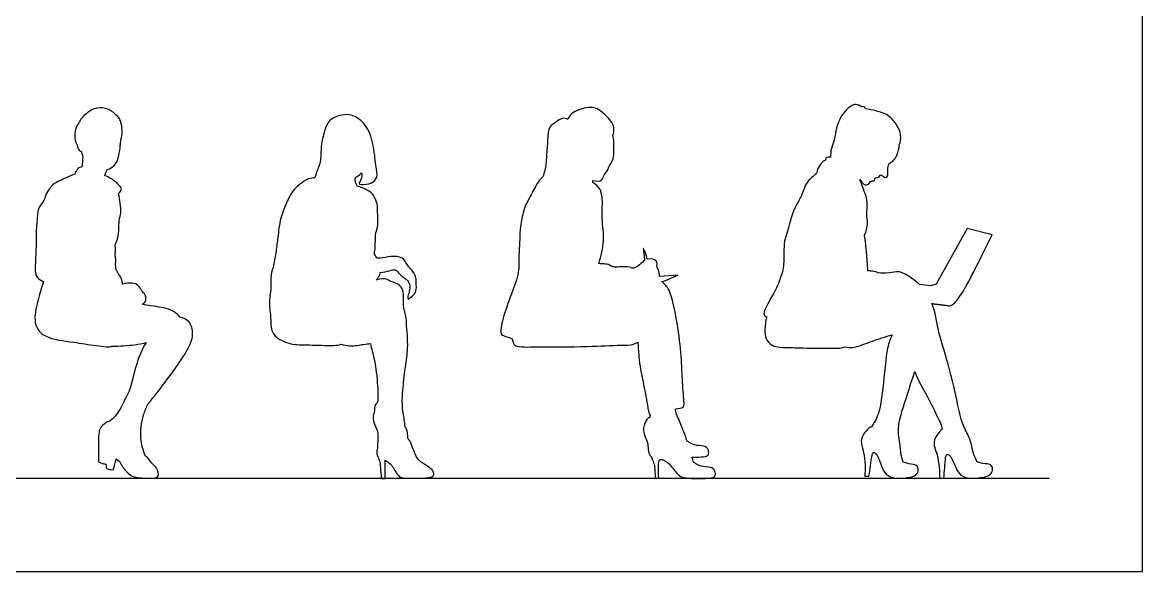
# Model space of a CAD drawing. Header units: millimetres. Extents: x 11.2 to 50.9, y -0.3 to 14.1.
# Drawn here: x 47.272 to 50.925, y 10.298 to 12.09 of the extents above; entities that cross this region are included whole.
import ezdxf

# ---------------------------------------------------------------- set-up
doc = ezdxf.new("R2010")
doc.units = ezdxf.units.MM
for name, color, linetype, true_color in [('AG-DIAGRAM', 7, 'Continuous', 0xfecc66), ('AG-OUTLINE', 7, 'Continuous', 0x8000ff), ('X-VPRT', 6, 'Continuous', 0xff00ff)]:
    doc.layers.add(name, color=color, linetype=linetype, true_color=true_color)

msp = doc.modelspace()

# ---------------------------------------------------------------- linework, layer by layer
at = {"layer": 'AG-DIAGRAM'}
msp.add_line((41.781, 10.6027), (50.6202, 10.6027), dxfattribs=at)
at = {"layer": 'AG-OUTLINE'}
for points in [[(50.3524, 11.418), (50.2514, 11.2357)], [(50.4344, 11.3966), (50.3524, 11.418)], [(49.4096, 11.265), (49.3493, 11.2608)], [(49.3635, 11.2454), (49.4096, 11.265)], [(49.3572, 11.2443), (49.3635, 11.2454)], [(50.2514, 11.2357), (50.2336, 11.2305), (50.1978, 11.235)], [(49.3363, 10.6027), (49.3473, 10.6027)]]:
    msp.add_lwpolyline(points, dxfattribs=at)
for points, degree, knots in [([(47.5937, 11.7115), (47.5985, 11.7216), (47.5978, 11.7379), (47.5941, 11.7652), (47.5869, 11.779), (47.5697, 11.7961), (47.5443, 11.8128), (47.5061, 11.8107), (47.4907, 11.7997), (47.4673, 11.7822), (47.4585, 11.7666), (47.4457, 11.7469), (47.4419, 11.7204), (47.4437, 11.702), (47.4509, 11.6889)], 3, [4.569411, 4.569411, 4.569411, 4.569411, 4.8591, 5.184245, 5.425774, 5.723681, 6.067617, 6.436554, 6.710028, 7.037385, 7.301653, 7.595656, 7.917757, 8.230546, 8.230546, 8.230546, 8.230546]), ([(49.1976, 11.7214), (49.2008, 11.7281), (49.2015, 11.7439), (49.1972, 11.7645), (49.1541, 11.8091), (49.117, 11.8167), (49.0619, 11.7979), (49.0529, 11.7787), (49.0501, 11.7733)], 3, [4.248058, 4.248058, 4.248058, 4.248058, 4.505928, 4.773889, 5.21498, 5.57667, 6.01811, 6.234029, 6.234029, 6.234029, 6.234029]), ([(50.0085, 11.8144), (50.0036, 11.8184), (49.9908, 11.8243), (49.9729, 11.8174), (49.95, 11.7983), (49.9253, 11.7535), (49.9217, 11.7066), (49.9085, 11.68), (49.9074, 11.6593), (49.9077, 11.6493)], 3, [-2.171549, -2.171549, -2.171549, -2.171549, -1.927312, -1.693481, -1.392049, -0.991386, -0.60794, -0.305926, 0, 0, 0, 0]), ([(50.0211, 11.8082), (50.0206, 11.8111), (50.0167, 11.8162), (50.0109, 11.8159), (50.0085, 11.8145), (50.0085, 11.8144)], 3, [-0.9947801, -0.9947801, -0.9947801, -0.9947801, -0.8327484, -0.6794026, -0.676424, -0.676424, -0.676424, -0.676424]), ([(50.1313, 11.6902), (50.1363, 11.6976), (50.1379, 11.7247), (50.126, 11.7545), (50.0962, 11.7903), (50.0561, 11.8013), (50.0329, 11.8067), (50.0211, 11.8082)], 3, [3.505866, 3.505866, 3.505866, 3.505866, 3.827035, 4.17295, 4.56759, 4.945717, 5.299263, 5.299263, 5.299263, 5.299263]), ([(48.378, 11.5997), (48.3787, 11.594), (48.3805, 11.5832), (48.3666, 11.563), (48.3791, 11.5605), (48.4123, 11.5628), (48.4325, 11.5849), (48.4231, 11.6256), (48.4185, 11.6936), (48.3948, 11.7588), (48.3487, 11.7897), (48.3133, 11.7902), (48.2686, 11.7724), (48.2547, 11.73), (48.2439, 11.6803), (48.2467, 11.636), (48.2311, 11.6014), (48.2265, 11.5869), (48.226, 11.5826)], 3, [0, 0, 0, 0, 0.237491, 0.490041, 0.648122, 0.9772, 1.266443, 1.621268, 2.100555, 2.575825, 2.983379, 3.318602, 3.696712, 4.069968, 4.478908, 4.862079, 5.22942, 5.396576, 5.396576, 5.396576, 5.396576]), ([(49.0501, 11.7733), (49.0449, 11.7758), (49.0322, 11.7814), (49.0084, 11.7606), (48.9874, 11.7505), (48.9851, 11.7061), (48.9809, 11.6552), (48.9804, 11.6284), (48.974, 11.5995), (48.9695, 11.5859)], 3, [0, 0, 0, 0, 0.238481, 0.547292, 0.812154, 1.181634, 1.594737, 1.89507, 2.27083, 2.27083, 2.27083, 2.27083]), ([(47.5479, 11.6086), (47.5638, 11.6157), (47.5787, 11.6269), (47.587, 11.6549), (47.5914, 11.6868), (47.5917, 11.6993), (47.5937, 11.7115)], 3, [1.315428, 1.315428, 1.315428, 1.315428, 1.658331, 2.024806, 2.414471, 2.681942, 2.681942, 2.681942, 2.681942]), ([(49.1327, 11.5742), (49.1442, 11.5716), (49.1651, 11.5705), (49.1678, 11.5955), (49.1809, 11.6046), (49.1832, 11.6204), (49.2022, 11.6439), (49.2, 11.6723), (49.2016, 11.7003), (49.1991, 11.7145), (49.1976, 11.7214)], 3, [1.014238, 1.014238, 1.014238, 1.014238, 1.313842, 1.571064, 1.78924, 2.010618, 2.316888, 2.620995, 2.923383, 3.187671, 3.187671, 3.187671, 3.187671]), ([(50.0028, 11.5771), (50.0067, 11.5714), (50.0173, 11.5577), (50.0325, 11.5604), (50.0385, 11.5753), (50.0532, 11.5715), (50.0493, 11.5856), (50.0671, 11.5813), (50.0665, 11.5929), (50.0746, 11.593), (50.0793, 11.5862), (50.0876, 11.5826), (50.0955, 11.5898), (50.0933, 11.6024), (50.0947, 11.6243), (50.0997, 11.6314), (50.1122, 11.6365), (50.1263, 11.6585), (50.1311, 11.6793), (50.1313, 11.6902)], 3, [0.386075, 0.386075, 0.386075, 0.386075, 0.599621, 0.807124, 1.016413, 1.193544, 1.350791, 1.546398, 1.703399, 1.836316, 1.996333, 2.153427, 2.314436, 2.514491, 2.775353, 2.933554, 3.128523, 3.409835, 3.729901, 3.729901, 3.729901, 3.729901]), ([(47.4509, 11.6889), (47.4535, 11.6788), (47.4562, 11.6705), (47.4617, 11.6702), (47.4632, 11.6703)], 3, [-0.4362464, -0.4362464, -0.4362464, -0.4362464, -0.1774798, -0.0854725, -0.0854725, -0.0854725, -0.0854725]), ([(47.4632, 11.6703), (47.4646, 11.665), (47.4664, 11.66), (47.4686, 11.6542), (47.4686, 11.654)], 3, [0, 0, 0, 0, 0.2334689, 0.2411569, 0.2411569, 0.2411569, 0.2411569]), ([(47.4686, 11.654), (47.4686, 11.6488), (47.4682, 11.6357), (47.467, 11.6256), (47.466, 11.6189)], 3, [-0.4214186, -0.4214186, -0.4214186, -0.4214186, -0.2582037, 0, 0, 0, 0]), ([(47.466, 11.6189), (47.4548, 11.6175), (47.4487, 11.6061), (47.4432, 11.5983), (47.4431, 11.5945)], 3, [2.149797, 2.149797, 2.149797, 2.149797, 2.525049, 2.8373133, 2.8373133, 2.8373133, 2.8373133]), ([(49.8897, 11.6391), (49.8845, 11.6383), (49.8791, 11.6331), (49.8718, 11.6228), (49.8613, 11.6071), (49.8641, 11.6031)], 3, [2.9049529, 2.9049529, 2.9049529, 2.9049529, 3.1040158, 3.3468803, 3.6241492, 3.6241492, 3.6241492, 3.6241492]), ([(49.9077, 11.6493), (49.9063, 11.6498), (49.9017, 11.6508), (49.8943, 11.6505), (49.8903, 11.6428), (49.8897, 11.6391)], 3, [-0.4200485, -0.4200485, -0.4200485, -0.4200485, -0.3517102, -0.1879175, 0, 0, 0, 0]), ([(47.4431, 11.5945), (47.4336, 11.592), (47.4135, 11.5828), (47.3739, 11.5646), (47.3627, 11.5498), (47.3467, 11.5287), (47.3446, 11.5073), (47.3241, 11.4892), (47.3217, 11.4625), (47.3156, 11.4104), (47.3174, 11.3414), (47.3115, 11.2811), (47.3172, 11.2573), (47.3335, 11.2479), (47.3413, 11.2436)], 3, [-8.950965, -8.950965, -8.950965, -8.950965, -8.650034, -8.276469, -8.02684, -7.740967, -7.478128, -7.193928, -6.906136, -6.494421, -6.004948, -5.562652, -5.282195, -5.050126, -5.050126, -5.050126, -5.050126]), ([(47.5855, 11.532), (47.5911, 11.5371), (47.5981, 11.5472), (47.5879, 11.5568), (47.5763, 11.5713), (47.5535, 11.5852), (47.541, 11.5898)], 3, [0.860906, 0.860906, 0.860906, 0.860906, 1.097037, 1.289522, 1.540798, 1.908332, 1.908332, 1.908332, 1.908332]), ([(48.226, 11.5826), (48.219, 11.5823), (48.204, 11.5823), (48.1527, 11.5468), (48.1334, 11.5009), (48.1116, 11.4523), (48.1052, 11.3882), (48.0992, 11.3466), (48.0921, 11.2958), (48.0804, 11.2669), (48.0848, 11.2232), (48.0735, 11.1731), (48.0836, 11.1289), (48.0793, 11.0697), (48.1426, 11.038), (48.1931, 11.0382), (48.255, 11.0359), (48.2983, 11.0354), (48.3115, 11.0396)], 3, [0, 0, 0, 0, 0.262431, 0.698867, 1.106492, 1.524272, 1.979156, 2.359646, 2.762363, 3.080403, 3.452296, 3.865845, 4.247486, 4.56003, 5.010018, 5.42779, 5.893719, 6.303742, 6.303742, 6.303742, 6.303742]), ([(48.359, 11.5849), (48.3654, 11.5884), (48.3727, 11.5933), (48.3772, 11.5986), (48.378, 11.5997)], 3, [-4.7445817, -4.7445817, -4.7445817, -4.7445817, -4.5507677, -4.5031166, -4.5031166, -4.5031166, -4.5031166]), ([(48.9695, 11.5859), (48.9615, 11.5793), (48.9477, 11.5624), (48.9257, 11.5157), (48.9083, 11.4888), (48.8955, 11.4287), (48.894, 11.3995), (48.8941, 11.3881)], 3, [-10.21711, -10.21711, -10.21711, -10.21711, -9.892353, -9.488655, -9.155566, -8.689485, -8.420463, -8.420463, -8.420463, -8.420463]), ([(49.8641, 11.6031), (49.8601, 11.5977), (49.8519, 11.5859), (49.8278, 11.5714), (49.8129, 11.5198), (49.7898, 11.488), (49.7744, 11.4376), (49.7662, 11.4048), (49.7558, 11.3759), (49.7551, 11.3374), (49.7548, 11.2828), (49.744, 11.2579), (49.7328, 11.2229), (49.6939, 11.1591), (49.6882, 11.1356), (49.6947, 11.1305), (49.6995, 11.129)], 3, [0, 0, 0, 0, 0.252423, 0.541338, 0.9418, 1.302888, 1.704507, 2.032422, 2.334607, 2.687156, 3.098795, 3.383973, 3.726786, 4.216953, 4.471116, 4.656932, 4.656932, 4.656932, 4.656932]), ([(48.3636, 11.5553), (48.3627, 11.5571), (48.359, 11.5644), (48.3576, 11.5735), (48.357, 11.58)], 3, [1.1737847, 1.1737847, 1.1737847, 1.1737847, 1.260728, 1.5128762, 1.5128762, 1.5128762, 1.5128762]), ([(48.4284, 11.3203), (48.4228, 11.3294), (48.4175, 11.3358), (48.4238, 11.3502), (48.4208, 11.3693), (48.425, 11.3833), (48.4222, 11.3984), (48.4319, 11.421), (48.4314, 11.452), (48.4298, 11.474), (48.4311, 11.4977), (48.4196, 11.5214), (48.4102, 11.5359), (48.3813, 11.551), (48.3697, 11.554), (48.3636, 11.5553)], 3, [1.052892, 1.052892, 1.052892, 1.052892, 1.251033, 1.473879, 1.733136, 1.955471, 2.178669, 2.468501, 2.797799, 3.076291, 3.361923, 3.658501, 3.906249, 4.234866, 4.490463, 4.490463, 4.490463, 4.490463]), ([(49.1521, 11.3033), (49.1582, 11.3272), (49.1732, 11.377), (49.1597, 11.4476), (49.1648, 11.4994), (49.1606, 11.5467), (49.1416, 11.562), (49.1322, 11.5677)], 3, [-2.093515, -2.093515, -2.093515, -2.093515, -1.609938, -1.125164, -0.708783, -0.328092, 0, 0, 0, 0]), ([(50.0186, 11.3958), (50.0237, 11.4077), (50.031, 11.4337), (50.023, 11.4644), (50.0302, 11.503), (50.0189, 11.5335), (50.0091, 11.563), (50.0028, 11.5771)], 3, [0, 0, 0, 0, 0.34919, 0.664073, 1.005877, 1.325333, 1.707629, 1.707629, 1.707629, 1.707629]), ([(47.5747, 11.3653), (47.5828, 11.3823), (47.5877, 11.4089), (47.586, 11.4437), (47.5948, 11.4697), (47.5906, 11.4996), (47.5877, 11.5212), (47.5855, 11.532)], 3, [2.005233, 2.005233, 2.005233, 2.005233, 2.377416, 2.727313, 3.032653, 3.354798, 3.696772, 3.696772, 3.696772, 3.696772]), ([(47.5981, 11.2359), (47.5981, 11.241), (47.5967, 11.2511), (47.5895, 11.264), (47.582, 11.2744), (47.5772, 11.2845), (47.5747, 11.3027), (47.5775, 11.314), (47.5739, 11.3277), (47.5759, 11.3458), (47.5751, 11.3587), (47.5747, 11.3653)], 3, [0, 0, 0, 0, 0.222437, 0.441997, 0.644052, 0.837156, 1.07894, 1.273953, 1.484116, 1.728023, 1.982342, 1.982342, 1.982342, 1.982342]), ([(48.8941, 11.3881), (48.8932, 11.3697), (48.8901, 11.3327), (48.8932, 11.2723), (48.8669, 11.2056), (48.8384, 11.1271), (48.8331, 11.0961), (48.8299, 11.0727), (48.8433, 11.0671), (48.8599, 11.0611), (48.8694, 11.058)], 3, [0, 0, 0, 0, 0.426196, 0.864342, 1.356688, 1.879135, 2.204031, 2.454225, 2.677414, 2.890805, 2.890805, 2.890805, 2.890805]), ([(50.0293, 11.2791), (50.0283, 11.2992), (50.0253, 11.3329), (50.0215, 11.3762), (50.0186, 11.3958)], 3, [0, 0, 0, 0, 0.435012, 0.7901439, 0.7901439, 0.7901439, 0.7901439]), ([(50.2379, 11.1725), (50.264, 11.1692), (50.29, 11.166), (50.3046, 11.1703), (50.3192, 11.1745), (50.3802, 11.2847), (50.4344, 11.3966)], 2, [-1.8496867, -1.8496867, -1.8496867, -1.6283099, -1.6283099, -1.6122064, -1.6122064, -1.580361, -1.580361, -1.580361]), ([(48.439, 11.2736), (48.45, 11.2755), (48.469, 11.2791), (48.4892, 11.2856), (48.4984, 11.2727), (48.5067, 11.2641), (48.52, 11.2537), (48.5255, 11.2513), (48.5372, 11.2362), (48.5348, 11.2112), (48.5291, 11.2026), (48.5282, 11.183), (48.54, 11.1955), (48.5572, 11.2066), (48.5564, 11.2325), (48.5567, 11.2517), (48.5514, 11.2686), (48.5428, 11.2808), (48.5257, 11.2982), (48.5138, 11.3264), (48.4713, 11.3278), (48.4478, 11.3206), (48.432, 11.3202), (48.4284, 11.3203)], 3, [-5.94641, -5.94641, -5.94641, -5.94641, -5.648659, -5.395903, -5.188983, -4.982169, -4.753065, -4.611568, -4.372543, -4.093163, -3.894066, -3.690389, -3.504659, -3.243998, -2.964422, -2.708642, -2.473949, -2.254499, -1.973429, -1.671077, -1.320279, -0.983311, -0.887599, -0.887599, -0.887599, -0.887599]), ([(49.3091, 11.317), (49.3071, 11.3351), (49.2967, 11.3524), (49.2989, 11.3326), (49.3011, 11.3127)], 2, [-0.3565652, -0.3565652, -0.3565652, -0.1947228, -0.1947228, -0.0639534, -0.0639534, -0.0639534]), ([(49.2592, 11.288), (49.2594, 11.2924), (49.2352, 11.2925), (49.2133, 11.2918), (49.196, 11.2911), (49.1838, 11.3017), (49.163, 11.3016), (49.1558, 11.3029), (49.1521, 11.3033)], 3, [-1.517906, -1.517906, -1.517906, -1.517906, -1.237252, -0.933786, -0.697738, -0.464949, -0.198715, 0, 0, 0, 0]), ([(49.3011, 11.3127), (49.2967, 11.3098), (49.2861, 11.3003), (49.2728, 11.2889), (49.2634, 11.2881), (49.2592, 11.288)], 3, [-0.6319309, -0.6319309, -0.6319309, -0.6319309, -0.4679074, -0.2043536, 0, 0, 0, 0]), ([(49.3493, 11.2608), (49.3494, 11.265), (49.3488, 11.2733), (49.346, 11.2846), (49.3406, 11.2915), (49.3421, 11.301), (49.3404, 11.315), (49.3228, 11.32), (49.3091, 11.317)], 3, [-1.996622, -1.996622, -1.996622, -1.996622, -1.783258, -1.581158, -1.410947, -1.230962, -1.023628, -0.726614, -0.726614, -0.726614, -0.726614]), ([(48.426, 11.2499), (48.4309, 11.2546), (48.4359, 11.2616), (48.4386, 11.2714), (48.439, 11.2736)], 3, [0, 0, 0, 0, 0.2601767, 0.3361333, 0.3361333, 0.3361333, 0.3361333]), ([(48.4719, 11.2441), (48.4722, 11.2456), (48.4567, 11.255), (48.444, 11.2532), (48.426, 11.2499)], 3, [-1.5737388, -1.5737388, -1.5737388, -1.5737388, -1.3165199, -0.9834245, -0.9834245, -0.9834245, -0.9834245]), ([(50.0614, 11.2723), (50.0572, 11.2763), (50.047, 11.2782), (50.0351, 11.279), (50.0293, 11.2791)], 3, [5.4889711, 5.4889711, 5.4889711, 5.4889711, 5.7238833, 5.8960663, 5.8960663, 5.8960663, 5.8960663]), ([(50.1978, 11.235), (50.1903, 11.2411), (50.1678, 11.2587), (50.132, 11.281), (50.0983, 11.2709), (50.0737, 11.272), (50.0614, 11.2723)], 3, [2.281775, 2.281775, 2.281775, 2.281775, 2.542161, 2.921862, 3.242933, 3.582307, 3.582307, 3.582307, 3.582307]), ([(47.3413, 11.2436), (47.3333, 11.2233), (47.3225, 11.1825), (47.3049, 11.1091), (47.3427, 11.0569), (47.4421, 11.0476), (47.5022, 11.0355), (47.5614, 11.0294), (47.5635, 11.0336)], 3, [0, 0, 0, 0, 0.464065, 0.947279, 1.370811, 1.926341, 2.422466, 2.832752, 2.832752, 2.832752, 2.832752]), ([(47.6613, 11.214), (47.6599, 11.2172), (47.6557, 11.2236), (47.6441, 11.2393), (47.6174, 11.2394), (47.6034, 11.2373), (47.5981, 11.2359)], 3, [-1.8678059, -1.8678059, -1.8678059, -1.8678059, -1.694579, -1.4497628, -1.1441054, -0.9573802, -0.9573802, -0.9573802, -0.9573802]), ([(48.5248, 11.0994), (48.5251, 11.1063), (48.5251, 11.1305), (48.5114, 11.1586), (48.5175, 11.2093), (48.5059, 11.2325), (48.4833, 11.2431), (48.4719, 11.2441)], 3, [1.944897, 1.944897, 1.944897, 1.944897, 2.082031, 2.460036, 2.856169, 3.137462, 3.472289, 3.472289, 3.472289, 3.472289]), ([(49.4015, 10.8288), (49.4121, 10.8298), (49.4296, 10.8322), (49.4303, 10.8506), (49.4233, 10.9173), (49.4221, 11.0043), (49.4082, 11.1056), (49.3877, 11.218), (49.366, 11.2357), (49.3572, 11.2443)], 3, [2.493492, 2.493492, 2.493492, 2.493492, 2.765508, 2.980683, 3.441822, 3.938159, 4.530387, 5.13108, 5.479587, 5.479587, 5.479587, 5.479587]), ([(47.6635, 11.1701), (47.6668, 11.1719), (47.6726, 11.1774), (47.6752, 11.1849), (47.675, 11.1971), (47.6702, 11.2039), (47.6646, 11.211), (47.6613, 11.214)], 3, [0, 0, 0, 0, 0.1930862, 0.3552243, 0.5485565, 0.7143543, 0.9232871, 0.9232871, 0.9232871, 0.9232871]), ([(47.7855, 11.1278), (47.7785, 11.1378), (47.7537, 11.1577), (47.702, 11.1627), (47.6724, 11.1683), (47.6635, 11.1701)], 3, [3.106841, 3.106841, 3.106841, 3.106841, 3.4233964, 3.8888808, 4.0969914, 4.0969914, 4.0969914, 4.0969914]), ([(50.3859, 10.6549), (50.3815, 10.6665), (50.3701, 10.6827), (50.3692, 10.7173), (50.3458, 10.7635), (50.3303, 10.795), (50.3045, 10.9372), (50.2648, 11.0593), (50.2574, 11.0933), (50.2496, 11.1395), (50.2426, 11.1598), (50.2379, 11.1725)], 3, [0.00114, 0.00114, 0.00114, 0.00114, 0.294, 0.623084, 1.014532, 1.350928, 2.008083, 2.591091, 2.918723, 3.298603, 3.594324, 3.594324, 3.594324, 3.594324]), ([(47.6813, 10.8445), (47.7035, 10.8712), (47.7442, 10.9239), (47.8101, 11.0164), (47.8321, 11.0682), (47.8201, 11.1175), (47.7963, 11.1257), (47.7855, 11.1278)], 3, [0, 0, 0, 0, 0.584401, 1.191526, 1.617126, 1.994393, 2.322682, 2.322682, 2.322682, 2.322682]), ([(49.6995, 11.129), (49.695, 11.115), (49.6922, 11.0853), (49.695, 11.0585), (49.7157, 11.0292), (49.7775, 11.0295), (49.8456, 11.0263), (49.9278, 11.0272), (49.9465, 11.0275), (49.954, 11.0309)], 3, [0, 0, 0, 0, 0.378851, 0.672111, 0.984518, 1.414123, 1.906764, 2.419691, 2.685358, 2.685358, 2.685358, 2.685358]), ([(48.5202, 10.7706), (48.5193, 10.7794), (48.5162, 10.8045), (48.5067, 10.8415), (48.5186, 10.9567), (48.5302, 11.0166), (48.5281, 11.0729), (48.5248, 11.0994)], 3, [0.290217, 0.290217, 0.290217, 0.290217, 0.452139, 0.858, 1.489202, 1.955372, 2.468034, 2.468034, 2.468034, 2.468034]), ([(49.954, 11.0309), (49.9638, 11.0292), (49.9848, 11.0285), (50.0147, 11.0388), (50.0613, 11.0572), (50.0974, 11.0677), (50.1083, 11.0705)], 3, [0, 0, 0, 0, 0.30554, 0.616093, 1.070066, 1.281197, 1.281197, 1.281197, 1.281197]), ([(50.1083, 11.0705), (50.1015, 11.0549), (50.0886, 11.0209), (50.0824, 10.9248), (50.0679, 10.8094), (50.0484, 10.7822), (50.0395, 10.7687)], 3, [-1.876171, -1.876171, -1.876171, -1.876171, -1.476345, -0.988295, -0.389909, 0, 0, 0, 0]), ([(47.5635, 11.0336), (47.5883, 11.0333), (47.6379, 11.0373), (47.6631, 11.0424), (47.6757, 11.0452)], 3, [0, 0, 0, 0, 0.4938667, 0.8497884, 0.8497884, 0.8497884, 0.8497884]), ([(47.6757, 11.0452), (47.6652, 11.0315), (47.645, 10.9847), (47.6341, 10.9351), (47.6237, 10.8969), (47.6227, 10.8932)], 3, [0.332949, 0.332949, 0.332949, 0.332949, 0.786566, 1.32303, 1.378942, 1.378942, 1.378942, 1.378942]), ([(48.3115, 11.0396), (48.3294, 11.0339), (48.3664, 11.0339), (48.3924, 11.0415), (48.4067, 11.0419)], 3, [0.0000025, 0.0000025, 0.0000025, 0.0000025, 0.4657704, 0.93121, 0.93121, 0.93121, 0.93121]), ([(48.4067, 11.0419), (48.4086, 11.0336), (48.4157, 11.0077), (48.4263, 10.9595), (48.4326, 10.8786), (48.4311, 10.8596), (48.4305, 10.8501)], 3, [1.227831, 1.227831, 1.227831, 1.227831, 1.429447, 1.879133, 2.419749, 2.72588, 2.72588, 2.72588, 2.72588]), ([(48.8694, 11.058), (48.8723, 11.046), (48.8733, 11.0287), (48.9591, 11.0326), (49.1072, 11.0302), (49.2192, 11.0383), (49.2605, 11.0363), (49.2719, 11.0434), (49.2789, 11.0461)], 3, [0.236517, 0.236517, 0.236517, 0.236517, 0.581117, 1.066017, 1.776658, 2.333241, 2.694552, 2.885188, 2.885188, 2.885188, 2.885188]), ([(49.2789, 11.0461), (49.2802, 11.0345), (49.2815, 10.9905), (49.2959, 10.9142), (49.31, 10.8506), (49.314, 10.8129), (49.3191, 10.8078)], 3, [0.083591, 0.083591, 0.083591, 0.083591, 0.403747, 0.889514, 1.381905, 1.690375, 1.690375, 1.690375, 1.690375]), ([(50.1439, 10.6547), (50.1407, 10.6647), (50.1357, 10.686), (50.1361, 10.7063), (50.1207, 10.7677), (50.1531, 10.8575), (50.1693, 10.9126), (50.1825, 10.9507)], 3, [0, 0, 0, 0, 0.314464, 0.566481, 0.994112, 1.552899, 2.034748, 2.034748, 2.034748, 2.034748]), ([(50.1825, 10.9507), (50.1943, 10.9166), (50.2225, 10.8741), (50.2609, 10.7926), (50.2682, 10.7781), (50.2712, 10.7629)], 3, [2.717272, 2.717272, 2.717272, 2.717272, 3.308233, 3.897599, 4.170595, 4.170595, 4.170595, 4.170595]), ([(47.6227, 10.8932), (47.6171, 10.8813), (47.6052, 10.8588), (47.5811, 10.8071), (47.5616, 10.7931), (47.552, 10.7866)], 3, [-1.123925, -1.123925, -1.123925, -1.123925, -0.763854, -0.338669, 0, 0, 0, 0]), ([(48.4305, 10.8501), (48.4275, 10.8477), (48.4204, 10.8426), (48.4201, 10.817), (48.4129, 10.8022), (48.4209, 10.7753), (48.4322, 10.757), (48.4303, 10.7215), (48.4302, 10.7077), (48.4299, 10.7005)], 3, [3.605919, 3.605919, 3.605919, 3.605919, 3.800614, 4.079417, 4.314793, 4.604969, 4.875972, 5.208848, 5.474665, 5.474665, 5.474665, 5.474665]), ([(47.6729, 10.675), (47.6653, 10.6934), (47.654, 10.733), (47.6609, 10.7966), (47.6758, 10.8328), (47.6813, 10.8445)], 3, [0, 0, 0, 0, 0.442959, 0.945088, 1.180509, 1.180509, 1.180509, 1.180509]), ([(49.4397, 10.7236), (49.4354, 10.7365), (49.4278, 10.7603), (49.4042, 10.8113), (49.4026, 10.823), (49.4015, 10.8288)], 3, [-1.02554, -1.02554, -1.02554, -1.02554, -0.660324, -0.239948, 0, 0, 0, 0]), ([(47.552, 10.7866), (47.5489, 10.7882), (47.5303, 10.7727), (47.5198, 10.7581), (47.5203, 10.7006), (47.52, 10.6721), (47.5205, 10.6566)], 3, [-1.380584, -1.380584, -1.380584, -1.380584, -1.100942, -0.834909, -0.402027, 0, 0, 0, 0]), ([(49.3179, 10.801), (49.3137, 10.7998), (49.3077, 10.7945), (49.2934, 10.766), (49.3022, 10.7376), (49.312, 10.7184), (49.3123, 10.6962), (49.3141, 10.6803), (49.323, 10.6722)], 3, [5.971632, 5.971632, 5.971632, 5.971632, 6.186671, 6.529249, 6.868758, 7.158446, 7.450746, 7.760943, 7.760943, 7.760943, 7.760943]), ([(49.3191, 10.8078), (49.3191, 10.8068), (49.3189, 10.8041), (49.3184, 10.8023), (49.3179, 10.801)], 3, [-0.1769045, -0.1769045, -0.1769045, -0.1769045, -0.1179482, 0, 0, 0, 0]), ([(48.5286, 10.7323), (48.5295, 10.7428), (48.5269, 10.7603), (48.5215, 10.7689), (48.5202, 10.7706)], 3, [1.7761115, 1.7761115, 1.7761115, 1.7761115, 1.9996433, 2.0683535, 2.0683535, 2.0683535, 2.0683535]), ([(50.0395, 10.7687), (50.0347, 10.7698), (50.0276, 10.7605), (50.0061, 10.738), (50.008, 10.7102), (50.0163, 10.6864), (50.0208, 10.6454), (50.0201, 10.6217), (50.0189, 10.6096), (50.0235, 10.6096), (50.0281, 10.6096), (50.0327, 10.6096), (50.036, 10.6322), (50.0394, 10.6547), (50.0427, 10.6773)], 3, [5.29726, 5.29726, 5.29726, 5.29726, 5.49432, 5.814209, 6.104722, 6.393907, 6.758689, 7.104508, 7.104508, 7.104508, 7.317353, 7.317353, 7.317353, 7.791174, 7.791174, 7.791174, 7.791174]), ([(50.2712, 10.7629), (50.2688, 10.7624), (50.2623, 10.7528), (50.2425, 10.7295), (50.246, 10.7019), (50.2558, 10.6786), (50.2627, 10.6379), (50.2633, 10.6143), (50.2629, 10.6029), (50.2675, 10.6029), (50.2721, 10.6029), (50.2767, 10.6029), (50.2787, 10.6256), (50.2807, 10.6484), (50.2826, 10.6711), (50.2833, 10.6745), (50.2863, 10.6852), (50.3024, 10.671), (50.3123, 10.6447), (50.3255, 10.6154), (50.3528, 10.6003), (50.401, 10.6039), (50.4314, 10.6124), (50.4381, 10.6334), (50.4298, 10.6501), (50.4078, 10.6487), (50.3886, 10.655), (50.3859, 10.6549)], 3, [1.633802, 1.633802, 1.633802, 1.633802, 1.811922, 2.124859, 2.409059, 2.691959, 3.048814, 3.387117, 3.387117, 3.387117, 3.595336, 3.595336, 3.595336, 4.058861, 4.058861, 4.058861, 4.239523, 4.454623, 4.762396, 5.075511, 5.379969, 5.769525, 6.076849, 6.317097, 6.531704, 6.812531, 7.01572, 7.01572, 7.01572, 7.01572]), ([(48.4299, 10.7005), (48.4282, 10.6958), (48.4266, 10.6854), (48.4307, 10.6725), (48.4388, 10.6548), (48.439, 10.6377), (48.4415, 10.614), (48.4422, 10.602), (48.4464, 10.602), (48.4506, 10.602), (48.4548, 10.602), (48.4548, 10.6219), (48.4548, 10.6418), (48.4548, 10.6616), (48.4626, 10.6566), (48.4778, 10.6464), (48.495, 10.6124), (48.5081, 10.6022), (48.5402, 10.6036), (48.6097, 10.6014), (48.6156, 10.6181), (48.6053, 10.6356), (48.5791, 10.649), (48.5498, 10.6732), (48.5381, 10.7278), (48.5286, 10.7323)], 3, [0, 0, 0, 0, 0.223208, 0.435518, 0.683408, 0.924197, 1.269603, 1.269603, 1.269603, 1.474092, 1.474092, 1.474092, 1.918984, 1.918984, 1.918984, 2.224009, 2.572419, 2.790968, 3.122483, 3.590914, 3.809524, 4.055985, 4.36101, 4.730914, 5.166937, 5.166937, 5.166937, 5.166937]), ([(49.4555, 10.6714), (49.4594, 10.6714), (49.4775, 10.6715), (49.4983, 10.6724), (49.5134, 10.6791), (49.506, 10.7087), (49.4794, 10.7075), (49.4508, 10.7139), (49.4464, 10.7208), (49.4397, 10.7236)], 3, [2.454258, 2.454258, 2.454258, 2.454258, 2.545678, 2.887582, 3.097685, 3.381231, 3.679696, 3.998242, 4.189045, 4.189045, 4.189045, 4.189045]), ([(47.5778, 10.6661), (47.5864, 10.6608), (47.5947, 10.6454), (47.616, 10.6152), (47.6441, 10.6025), (47.6961, 10.6022), (47.7198, 10.6064), (47.7113, 10.6391), (47.6926, 10.6485), (47.6809, 10.672), (47.6729, 10.675)], 3, [0, 0, 0, 0, 0.211595, 0.57491, 0.930668, 1.321482, 1.569633, 1.862895, 2.137751, 2.462243, 2.462243, 2.462243, 2.462243]), ([(49.323, 10.6722), (49.3274, 10.661), (49.3335, 10.6489), (49.3339, 10.6267), (49.3357, 10.6107), (49.3363, 10.6027)], 3, [6.56727, 6.56727, 6.56727, 6.56727, 6.8465471, 7.1283431, 7.4273933, 7.4273933, 7.4273933, 7.4273933]), ([(50.0427, 10.6773), (50.0435, 10.6806), (50.0471, 10.6912), (50.0624, 10.676), (50.0707, 10.6492), (50.0822, 10.6192), (50.1084, 10.6007), (50.1569, 10.6032), (50.1877, 10.61), (50.1956, 10.6305), (50.1884, 10.6477), (50.1649, 10.6475), (50.1441, 10.6564), (50.1439, 10.6547)], 3, [0.671744, 0.671744, 0.671744, 0.671744, 0.852406, 1.067506, 1.375279, 1.688393, 1.992852, 2.382408, 2.689732, 2.92998, 3.144587, 3.425414, 3.6719, 3.6719, 3.6719, 3.6719]), ([(47.5205, 10.6566), (47.5237, 10.6548), (47.5305, 10.6516), (47.5399, 10.6493), (47.5446, 10.6487)], 3, [-0.4082753, -0.4082753, -0.4082753, -0.4082753, -0.2175416, 0, 0, 0, 0]), ([(47.5446, 10.6487), (47.5445, 10.6448), (47.5443, 10.6409), (47.5464, 10.6341), (47.5527, 10.6321), (47.559, 10.6302), (47.5693, 10.6305), (47.5721, 10.6424), (47.575, 10.6542), (47.5778, 10.6661)], 3, [5.3071701, 5.3071701, 5.3071701, 5.3071701, 5.3983882, 5.3983882, 5.3983882, 5.6396706, 5.6396706, 5.6396706, 5.9379906, 5.9379906, 5.9379906, 5.9379906]), ([(49.3473, 10.6027), (49.3465, 10.6132), (49.3463, 10.6339), (49.3463, 10.6525), (49.3502, 10.6678), (49.3716, 10.6587), (49.3899, 10.6403), (49.4134, 10.6082), (49.436, 10.602), (49.4881, 10.6015), (49.5198, 10.6029), (49.535, 10.6096), (49.5276, 10.6392), (49.501, 10.638), (49.4724, 10.6444), (49.468, 10.6513), (49.4613, 10.6541)], 3, [0, 0, 0, 0, 0.327717, 0.585024, 0.779884, 1.024878, 1.336581, 1.694027, 1.972573, 2.394416, 2.728244, 2.933385, 3.210234, 3.50165, 3.812672, 3.998968, 3.998968, 3.998968, 3.998968])]:
    msp.add_open_spline(points, degree=degree, knots=knots, dxfattribs=at)
for points in [[(47.541, 11.5898), (47.5425, 11.5949), (47.5437, 11.5989), (47.5479, 11.6086)], [(48.357, 11.58), (48.3576, 11.5816), (48.3583, 11.5833), (48.359, 11.5849)], [(49.1322, 11.5677), (49.1324, 11.5698), (49.1325, 11.572), (49.1327, 11.5742)], [(49.4613, 10.6541), (49.4593, 10.6601), (49.4575, 10.6656), (49.4555, 10.6714)]]:
    msp.add_open_spline(points, degree=3, dxfattribs=at)
at = {"layer": 'X-VPRT'}
msp.add_lwpolyline([(41.4762, 12.1267), (41.4762, 10.2979), (50.925, 10.2979), (50.925, 12.1267)], close=True, dxfattribs=at)

doc.saveas('drawing.dxf')
